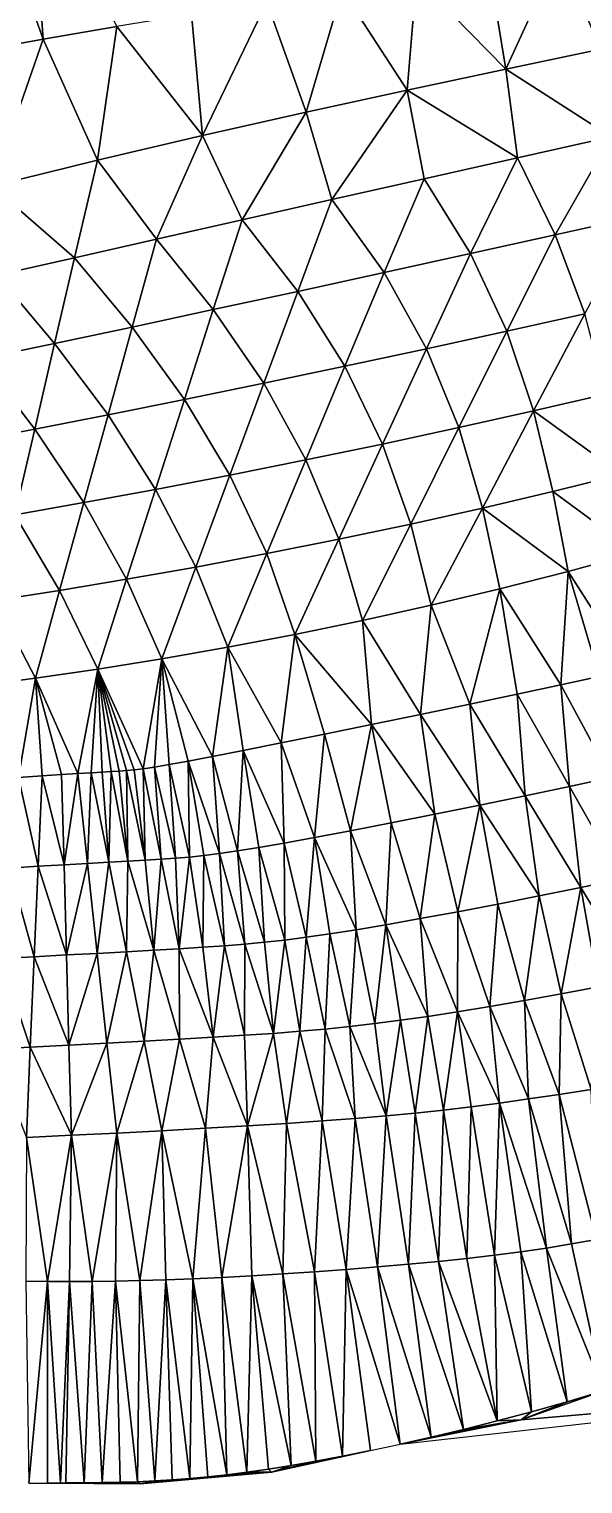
# Model space of a CAD drawing. Header units: metres. Extents: x 0 to 433, y 0 to 317.
# Drawn here: x 199.9 to 209.49, y 256.84 to 282.02 of the extents above; entities that cross this region are included whole.
import ezdxf

# ---------------------------------------------------------------- set-up
doc = ezdxf.new("R2010")
doc.units = ezdxf.units.M
doc.layers.add('TERRAIN_TIN', color=8, linetype='Continuous')

msp = doc.modelspace()

# ---------------------------------------------------------------- linework, layer by layer
at = {"layer": 'TERRAIN_TIN'}
for points in [[(199.011, 285.006, 2), (200.147, 281.848, 3), (199.907, 285.163, 2)], [(199.907, 285.163, 2), (200.147, 281.848, 3), (201.421, 282.066, 3)], [(199.011, 285.006, 2), (198.908, 281.623, 3), (200.147, 281.848, 3)], [(207.866, 283.122, 3), (208.155, 281.325, 4), (209.083, 283.34, 3)], [(208.155, 281.325, 4), (209.804, 281.671, 4), (209.083, 283.34, 3)], [(209.804, 281.671, 4), (210.251, 283.563, 3), (209.083, 283.34, 3)], [(207.866, 283.122, 3), (206.608, 282.909, 3), (208.155, 281.325, 4)], [(206.608, 282.909, 3), (205.323, 282.699, 3), (206.45, 280.963, 4)], [(208.155, 281.325, 4), (206.608, 282.909, 3), (206.45, 280.963, 4)], [(204.021, 282.49, 3), (204.698, 280.582, 4), (205.323, 282.699, 3)], [(205.323, 282.699, 3), (204.698, 280.582, 4), (206.45, 280.963, 4)], [(204.021, 282.49, 3), (202.716, 282.279, 3), (202.906, 280.179, 4)], [(204.698, 280.582, 4), (204.021, 282.49, 3), (202.906, 280.179, 4)], [(202.906, 280.179, 4), (202.716, 282.279, 3), (201.421, 282.066, 3)], [(198.908, 281.623, 3), (199.255, 279.305, 4), (200.147, 281.848, 3)], [(199.255, 279.305, 4), (201.085, 279.751, 4), (200.147, 281.848, 3)], [(200.147, 281.848, 3), (201.085, 279.751, 4), (201.421, 282.066, 3)], [(201.085, 279.751, 4), (202.906, 280.179, 4), (201.421, 282.066, 3)], [(209.981, 280.157, 5), (209.804, 281.671, 4), (208.155, 281.325, 4)], [(208.362, 279.795, 5), (208.155, 281.325, 4), (206.45, 280.963, 4)], [(209.981, 280.157, 5), (208.155, 281.325, 4), (208.362, 279.795, 5)], [(204.698, 280.582, 4), (205.144, 279.071, 5), (206.45, 280.963, 4)], [(205.144, 279.071, 5), (206.742, 279.431, 5), (206.45, 280.963, 4)], [(206.742, 279.431, 5), (208.362, 279.795, 5), (206.45, 280.963, 4)], [(203.592, 278.721, 5), (204.698, 280.582, 4), (202.906, 280.179, 4)], [(204.698, 280.582, 4), (203.592, 278.721, 5), (205.144, 279.071, 5)], [(201.085, 279.751, 4), (202.107, 278.384, 5), (202.906, 280.179, 4)], [(202.107, 278.384, 5), (203.592, 278.721, 5), (202.906, 280.179, 4)], [(209.01, 278.459, 6), (209.981, 280.157, 5), (208.362, 279.795, 5)], [(210.415, 278.774, 6), (209.981, 280.157, 5), (209.01, 278.459, 6)], [(199.255, 279.305, 4), (200.69, 278.064, 5), (201.085, 279.751, 4)], [(200.69, 278.064, 5), (202.107, 278.384, 5), (201.085, 279.751, 4)], [(206.742, 279.431, 5), (207.544, 278.134, 6), (208.362, 279.795, 5)], [(207.544, 278.134, 6), (209.01, 278.459, 6), (208.362, 279.795, 5)], [(199.255, 279.305, 4), (199.342, 277.759, 5), (200.69, 278.064, 5)], [(206.742, 279.431, 5), (205.144, 279.071, 5), (206.048, 277.806, 6)], [(207.544, 278.134, 6), (206.742, 279.431, 5), (206.048, 277.806, 6)], [(203.592, 278.721, 5), (204.554, 277.48, 6), (205.144, 279.071, 5)], [(205.144, 279.071, 5), (204.554, 277.48, 6), (206.048, 277.806, 6)], [(203.592, 278.721, 5), (202.107, 278.384, 5), (203.092, 277.165, 6)], [(204.554, 277.48, 6), (203.592, 278.721, 5), (203.092, 277.165, 6)], [(209.527, 277.093, 7), (210.415, 278.774, 6), (209.01, 278.459, 6)], [(201.687, 276.864, 6), (202.107, 278.384, 5), (200.69, 278.064, 5)], [(202.107, 278.384, 5), (201.687, 276.864, 6), (203.092, 277.165, 6)], [(209.01, 278.459, 6), (207.544, 278.134, 6), (208.177, 276.791, 7)], [(209.527, 277.093, 7), (209.01, 278.459, 6), (208.177, 276.791, 7)], [(199.342, 277.759, 5), (200.344, 276.58, 6), (200.69, 278.064, 5)], [(200.344, 276.58, 6), (201.687, 276.864, 6), (200.69, 278.064, 5)], [(206.783, 276.486, 7), (207.544, 278.134, 6), (206.048, 277.806, 6)], [(207.544, 278.134, 6), (206.783, 276.486, 7), (208.177, 276.791, 7)], [(204.554, 277.48, 6), (205.372, 276.184, 7), (206.048, 277.806, 6)], [(205.372, 276.184, 7), (206.783, 276.486, 7), (206.048, 277.806, 6)], [(199.062, 276.311, 6), (200.344, 276.58, 6), (199.342, 277.759, 5)], [(203.966, 275.89, 7), (204.554, 277.48, 6), (203.092, 277.165, 6)], [(205.372, 276.184, 7), (204.554, 277.48, 6), (203.966, 275.89, 7)], [(201.687, 276.864, 6), (202.591, 275.609, 7), (203.092, 277.165, 6)], [(202.591, 275.609, 7), (203.966, 275.89, 7), (203.092, 277.165, 6)], [(208.639, 275.411, 8), (209.527, 277.093, 7), (208.177, 276.791, 7)], [(209.891, 275.701, 8), (209.527, 277.093, 7), (208.639, 275.411, 8)], [(201.687, 276.864, 6), (200.344, 276.58, 6), (201.268, 275.344, 7)], [(201.687, 276.864, 6), (201.268, 275.344, 7), (202.591, 275.609, 7)], [(206.783, 276.486, 7), (207.344, 275.122, 8), (208.177, 276.791, 7)], [(207.344, 275.122, 8), (208.639, 275.411, 8), (208.177, 276.791, 7)], [(200.344, 276.58, 6), (199.062, 276.311, 6), (199.998, 275.096, 7)], [(200.344, 276.58, 6), (199.998, 275.096, 7), (201.268, 275.344, 7)], [(199.998, 275.096, 7), (199.062, 276.311, 6), (198.782, 274.863, 7)], [(206.783, 276.486, 7), (205.372, 276.184, 7), (206.023, 274.838, 8)], [(207.344, 275.122, 8), (206.783, 276.486, 7), (206.023, 274.838, 8)], [(204.695, 274.563, 8), (205.372, 276.184, 7), (203.966, 275.89, 7)], [(205.372, 276.184, 7), (204.695, 274.563, 8), (206.023, 274.838, 8)], [(203.378, 274.3, 8), (203.966, 275.89, 7), (202.591, 275.609, 7)], [(203.378, 274.3, 8), (204.695, 274.563, 8), (203.966, 275.89, 7)], [(201.268, 275.344, 7), (202.091, 274.052, 8), (202.591, 275.609, 7)], [(202.091, 274.052, 8), (203.378, 274.3, 8), (202.591, 275.609, 7)], [(210.159, 274.312, 9), (209.891, 275.701, 8), (208.639, 275.411, 8)], [(199.998, 275.096, 7), (200.848, 273.824, 8), (201.268, 275.344, 7)], [(200.848, 273.824, 8), (202.091, 274.052, 8), (201.268, 275.344, 7)], [(207.344, 275.122, 8), (207.751, 273.729, 9), (208.639, 275.411, 8)], [(207.751, 273.729, 9), (208.971, 274.016, 9), (208.639, 275.411, 8)], [(208.971, 274.016, 9), (210.159, 274.312, 9), (208.639, 275.411, 8)], [(199.653, 273.612, 8), (199.998, 275.096, 7), (198.782, 274.863, 7)], [(200.848, 273.824, 8), (199.998, 275.096, 7), (199.653, 273.612, 8)], [(206.511, 273.453, 9), (207.344, 275.122, 8), (206.023, 274.838, 8)], [(206.511, 273.453, 9), (207.751, 273.729, 9), (207.344, 275.122, 8)], [(204.695, 274.563, 8), (205.263, 273.19, 9), (206.023, 274.838, 8)], [(205.263, 273.19, 9), (206.511, 273.453, 9), (206.023, 274.838, 8)], [(203.378, 274.3, 8), (204.018, 272.941, 9), (204.695, 274.563, 8)], [(204.018, 272.941, 9), (205.263, 273.19, 9), (204.695, 274.563, 8)], [(203.378, 274.3, 8), (202.091, 274.052, 8), (202.79, 272.709, 9)], [(204.018, 272.941, 9), (203.378, 274.3, 8), (202.79, 272.709, 9)], [(210.159, 274.312, 9), (208.971, 274.016, 9), (210.415, 272.955, 10)], [(200.848, 273.824, 8), (201.591, 272.496, 9), (202.091, 274.052, 8)], [(202.091, 274.052, 8), (201.591, 272.496, 9), (202.79, 272.709, 9)], [(207.751, 273.729, 9), (209.237, 272.633, 10), (208.971, 274.016, 9)], [(208.971, 274.016, 9), (209.237, 272.633, 10), (210.415, 272.955, 10)], [(200.429, 272.303, 9), (200.848, 273.824, 8), (199.653, 273.612, 8)], [(200.848, 273.824, 8), (200.429, 272.303, 9), (201.591, 272.496, 9)], [(199.307, 272.128, 9), (200.429, 272.303, 9), (199.653, 273.612, 8)], [(207.751, 273.729, 9), (206.511, 273.453, 9), (206.863, 272.047, 10)], [(207.751, 273.729, 9), (206.863, 272.047, 10), (208.052, 272.331, 10)], [(209.237, 272.633, 10), (207.751, 273.729, 9), (208.052, 272.331, 10)], [(206.511, 273.453, 9), (205.263, 273.19, 9), (205.678, 271.784, 10)], [(206.863, 272.047, 10), (206.511, 273.453, 9), (205.678, 271.784, 10)], [(204.502, 271.541, 10), (205.263, 273.19, 9), (204.018, 272.941, 9)], [(205.263, 273.19, 9), (204.502, 271.541, 10), (205.678, 271.784, 10)], [(203.342, 271.319, 10), (204.018, 272.941, 9), (202.79, 272.709, 9)], [(204.502, 271.541, 10), (204.018, 272.941, 9), (203.342, 271.319, 10)], [(209.237, 272.633, 10), (210.321, 270.937, 11), (210.415, 272.955, 10)], [(201.591, 272.496, 9), (202.202, 271.119, 10), (202.79, 272.709, 9)], [(202.202, 271.119, 10), (203.342, 271.319, 10), (202.79, 272.709, 9)], [(209.11, 270.668, 11), (209.237, 272.633, 10), (208.052, 272.331, 10)], [(209.237, 272.633, 10), (209.11, 270.668, 11), (209.775, 270.813, 11)], [(210.321, 270.937, 11), (209.237, 272.633, 10), (209.775, 270.813, 11)], [(200.429, 272.303, 9), (199.307, 272.128, 9), (200.01, 270.783, 10)], [(201.09, 270.94, 10), (200.429, 272.303, 9), (200.01, 270.783, 10)], [(200.429, 272.303, 9), (201.09, 270.94, 10), (201.591, 272.496, 9)], [(201.591, 272.496, 9), (201.09, 270.94, 10), (202.202, 271.119, 10)], [(206.863, 272.047, 10), (207.532, 270.334, 11), (208.052, 272.331, 10)], [(207.532, 270.334, 11), (208.352, 270.507, 11), (208.052, 272.331, 10)], [(208.352, 270.507, 11), (209.11, 270.668, 11), (208.052, 272.331, 10)], [(199.307, 272.128, 9), (198.961, 270.644, 10), (200.01, 270.783, 10)], [(206.681, 270.158, 11), (206.863, 272.047, 10), (205.678, 271.784, 10)], [(206.681, 270.158, 11), (207.532, 270.334, 11), (206.863, 272.047, 10)], [(204.502, 271.541, 10), (205.832, 269.983, 11), (205.678, 271.784, 10)], [(205.832, 269.983, 11), (206.681, 270.158, 11), (205.678, 271.784, 10)], [(204.266, 269.666, 11), (204.502, 271.541, 10), (203.342, 271.319, 10)], [(204.266, 269.666, 11), (205.016, 269.817, 11), (204.502, 271.541, 10)], [(205.016, 269.817, 11), (205.832, 269.983, 11), (204.502, 271.541, 10)], [(203.078, 269.431, 11), (203.342, 271.319, 10), (202.202, 271.119, 10)], [(203.078, 269.431, 11), (203.611, 269.535, 11), (203.342, 271.319, 10)], [(203.611, 269.535, 11), (204.266, 269.666, 11), (203.342, 271.319, 10)], [(201.09, 270.94, 10), (201.875, 269.217, 11), (202.202, 271.119, 10)], [(202.202, 271.119, 10), (201.875, 269.217, 11), (202.071, 269.247, 11)], [(202.325, 269.29, 11), (202.202, 271.119, 10), (202.071, 269.247, 11)], [(202.325, 269.29, 11), (202.655, 269.35, 11), (202.202, 271.119, 10)], [(202.655, 269.35, 11), (203.078, 269.431, 11), (202.202, 271.119, 10)], [(198.961, 270.644, 10), (199.72, 269.065, 11), (200.01, 270.783, 10)], [(199.72, 269.065, 11), (200.127, 269.093, 11), (200.01, 270.783, 10)], [(200.745, 269.133, 11), (201.09, 270.94, 10), (200.01, 270.783, 10)], [(200.127, 269.093, 11), (200.465, 269.115, 11), (200.01, 270.783, 10)], [(200.465, 269.115, 11), (200.745, 269.133, 11), (200.01, 270.783, 10)], [(200.745, 269.133, 11), (200.975, 269.147, 11), (201.09, 270.94, 10)], [(200.975, 269.147, 11), (201.165, 269.158, 11), (201.09, 270.94, 10)], [(201.09, 270.94, 10), (201.72, 269.198, 11), (201.875, 269.217, 11)], [(201.588, 269.186, 11), (201.72, 269.198, 11), (201.09, 270.94, 10)], [(201.165, 269.158, 11), (201.324, 269.168, 11), (201.09, 270.94, 10)], [(201.461, 269.177, 11), (201.588, 269.186, 11), (201.09, 270.94, 10)], [(201.324, 269.168, 11), (201.461, 269.177, 11), (201.09, 270.94, 10)], [(209.775, 270.813, 11), (209.11, 270.668, 11), (209.975, 269.065, 12)], [(207.532, 270.334, 11), (208.495, 268.747, 12), (208.352, 270.507, 11)], [(209.258, 268.909, 12), (209.11, 270.668, 11), (208.352, 270.507, 11)], [(208.495, 268.747, 12), (209.258, 268.909, 12), (208.352, 270.507, 11)], [(209.11, 270.668, 11), (209.258, 268.909, 12), (209.975, 269.065, 12)], [(207.709, 268.586, 12), (207.532, 270.334, 11), (206.681, 270.158, 11)], [(207.532, 270.334, 11), (207.709, 268.586, 12), (208.495, 268.747, 12)], [(205.47, 268.144, 12), (205.832, 269.983, 11), (205.016, 269.817, 11)], [(205.832, 269.983, 11), (205.47, 268.144, 12), (206.172, 268.279, 12)], [(205.832, 269.983, 11), (206.927, 268.428, 12), (206.681, 270.158, 11)], [(206.927, 268.428, 12), (205.832, 269.983, 11), (206.172, 268.279, 12)], [(206.927, 268.428, 12), (207.709, 268.586, 12), (206.681, 270.158, 11)], [(204.847, 268.026, 12), (205.016, 269.817, 11), (204.266, 269.666, 11)], [(205.47, 268.144, 12), (205.016, 269.817, 11), (204.847, 268.026, 12)], [(203.611, 269.535, 11), (203.078, 269.431, 11), (203.513, 267.794, 12)], [(203.881, 267.854, 12), (203.611, 269.535, 11), (203.513, 267.794, 12)], [(203.611, 269.535, 11), (204.32, 267.93, 12), (204.266, 269.666, 11)], [(203.881, 267.854, 12), (204.32, 267.93, 12), (203.611, 269.535, 11)], [(204.32, 267.93, 12), (204.847, 268.026, 12), (204.266, 269.666, 11)], [(201.875, 269.217, 11), (202.186, 267.652, 12), (202.071, 269.247, 11)], [(202.436, 267.669, 12), (202.325, 269.29, 11), (202.071, 269.247, 11)], [(202.186, 267.652, 12), (202.436, 267.669, 12), (202.071, 269.247, 11)], [(202.325, 269.29, 11), (202.678, 267.689, 12), (202.655, 269.35, 11)], [(202.325, 269.29, 11), (202.436, 267.669, 12), (202.678, 267.689, 12)], [(203.2, 267.749, 12), (203.078, 269.431, 11), (202.655, 269.35, 11)], [(202.678, 267.689, 12), (202.927, 267.715, 12), (202.655, 269.35, 11)], [(202.927, 267.715, 12), (203.2, 267.749, 12), (202.655, 269.35, 11)], [(203.078, 269.431, 11), (203.2, 267.749, 12), (203.513, 267.794, 12)], [(199.563, 267.498, 12), (200.058, 267.528, 12), (199.72, 269.065, 11)], [(200.058, 267.528, 12), (200.127, 269.093, 11), (199.72, 269.065, 11)], [(200.127, 269.093, 11), (200.058, 267.528, 12), (200.507, 267.554, 12)], [(200.127, 269.093, 11), (200.507, 267.554, 12), (200.465, 269.115, 11)], [(200.507, 267.554, 12), (200.745, 269.133, 11), (200.465, 269.115, 11)], [(200.913, 267.577, 12), (200.745, 269.133, 11), (200.507, 267.554, 12)], [(200.913, 267.577, 12), (200.975, 269.147, 11), (200.745, 269.133, 11)], [(200.975, 269.147, 11), (200.913, 267.577, 12), (201.281, 267.598, 12)], [(200.975, 269.147, 11), (201.281, 267.598, 12), (201.165, 269.158, 11)], [(201.281, 267.598, 12), (201.324, 269.168, 11), (201.165, 269.158, 11)], [(201.613, 267.617, 12), (201.324, 269.168, 11), (201.281, 267.598, 12)], [(201.613, 267.617, 12), (201.461, 269.177, 11), (201.324, 269.168, 11)], [(201.461, 269.177, 11), (201.613, 267.617, 12), (201.588, 269.186, 11)], [(201.72, 269.198, 11), (201.588, 269.186, 11), (201.913, 267.635, 12)], [(201.588, 269.186, 11), (201.613, 267.617, 12), (201.913, 267.635, 12)], [(201.875, 269.217, 11), (201.72, 269.198, 11), (201.913, 267.635, 12)], [(202.186, 267.652, 12), (201.875, 269.217, 11), (201.913, 267.635, 12)], [(209.258, 268.909, 12), (210.165, 267.311, 13), (209.975, 269.065, 12)], [(207.709, 268.586, 12), (208.737, 267.014, 13), (208.495, 268.747, 12)], [(209.458, 267.161, 13), (209.258, 268.909, 12), (208.495, 268.747, 12)], [(208.737, 267.014, 13), (209.458, 267.161, 13), (208.495, 268.747, 12)], [(209.258, 268.909, 12), (209.458, 267.161, 13), (210.165, 267.311, 13)], [(207.709, 268.586, 12), (206.927, 268.428, 12), (207.327, 266.741, 13)], [(207.709, 268.586, 12), (207.327, 266.741, 13), (208.021, 266.873, 13)], [(208.737, 267.014, 13), (207.709, 268.586, 12), (208.021, 266.873, 13)], [(205.47, 268.144, 12), (206.082, 266.517, 13), (206.172, 268.279, 12)], [(206.082, 266.517, 13), (206.675, 266.622, 13), (206.172, 268.279, 12)], [(206.675, 266.622, 13), (206.927, 268.428, 12), (206.172, 268.279, 12)], [(206.927, 268.428, 12), (206.675, 266.622, 13), (207.327, 266.741, 13)], [(204.847, 268.026, 12), (204.32, 267.93, 12), (204.7, 266.299, 13)], [(204.847, 268.026, 12), (204.7, 266.299, 13), (205.107, 266.358, 13)], [(205.47, 268.144, 12), (204.847, 268.026, 12), (205.563, 266.43, 13)], [(205.563, 266.43, 13), (204.847, 268.026, 12), (205.107, 266.358, 13)], [(205.47, 268.144, 12), (205.563, 266.43, 13), (206.082, 266.517, 13)], [(202.927, 267.715, 12), (202.678, 267.689, 12), (202.91, 266.127, 13)], [(203.284, 266.153, 13), (202.927, 267.715, 12), (202.91, 266.127, 13)], [(202.927, 267.715, 12), (203.284, 266.153, 13), (203.2, 267.749, 12)], [(203.2, 267.749, 12), (203.635, 266.181, 13), (203.513, 267.794, 12)], [(203.284, 266.153, 13), (203.635, 266.181, 13), (203.2, 267.749, 12)], [(203.979, 266.213, 13), (203.881, 267.854, 12), (203.513, 267.794, 12)], [(203.635, 266.181, 13), (203.979, 266.213, 13), (203.513, 267.794, 12)], [(204.32, 267.93, 12), (203.881, 267.854, 12), (204.329, 266.252, 13)], [(204.329, 266.252, 13), (203.881, 267.854, 12), (203.979, 266.213, 13)], [(204.32, 267.93, 12), (204.329, 266.252, 13), (204.7, 266.299, 13)], [(199.407, 265.932, 13), (199.99, 265.963, 13), (199.563, 267.498, 12)], [(199.99, 265.963, 13), (200.058, 267.528, 12), (199.563, 267.498, 12)], [(200.058, 267.528, 12), (199.99, 265.963, 13), (200.549, 265.993, 13)], [(200.507, 267.554, 12), (200.058, 267.528, 12), (200.549, 265.993, 13)], [(200.913, 267.577, 12), (200.507, 267.554, 12), (200.549, 265.993, 13)], [(201.082, 266.021, 13), (200.913, 267.577, 12), (200.549, 265.993, 13)], [(201.281, 267.598, 12), (200.913, 267.577, 12), (201.082, 266.021, 13)], [(201.281, 267.598, 12), (201.082, 266.021, 13), (201.586, 266.049, 13)], [(201.613, 267.617, 12), (201.281, 267.598, 12), (201.586, 266.049, 13)], [(202.061, 266.075, 13), (201.613, 267.617, 12), (201.586, 266.049, 13)], [(201.613, 267.617, 12), (202.061, 266.075, 13), (201.913, 267.635, 12)], [(202.061, 266.075, 13), (202.186, 267.652, 12), (201.913, 267.635, 12)], [(202.503, 266.101, 13), (202.186, 267.652, 12), (202.061, 266.075, 13)], [(202.436, 267.669, 12), (202.186, 267.652, 12), (202.503, 266.101, 13)], [(202.436, 267.669, 12), (202.503, 266.101, 13), (202.678, 267.689, 12)], [(202.678, 267.689, 12), (202.503, 266.101, 13), (202.91, 266.127, 13)], [(209.458, 267.161, 13), (210.421, 265.574, 14), (210.165, 267.311, 13)], [(208.483, 265.204, 14), (208.737, 267.014, 13), (208.021, 266.873, 13)], [(208.737, 267.014, 13), (208.483, 265.204, 14), (209.115, 265.318, 14)], [(209.458, 267.161, 13), (208.737, 267.014, 13), (209.115, 265.318, 14)], [(209.458, 267.161, 13), (209.115, 265.318, 14), (209.765, 265.442, 14)], [(209.458, 267.161, 13), (209.765, 265.442, 14), (210.421, 265.574, 14)], [(206.675, 266.622, 13), (207.318, 265.009, 14), (207.327, 266.741, 13)], [(207.318, 265.009, 14), (207.88, 265.1, 14), (207.327, 266.741, 13)], [(207.327, 266.741, 13), (207.88, 265.1, 14), (208.021, 266.873, 13)], [(207.88, 265.1, 14), (208.483, 265.204, 14), (208.021, 266.873, 13)], [(205.563, 266.43, 13), (205.888, 264.804, 14), (206.082, 266.517, 13)], [(205.888, 264.804, 14), (206.333, 264.862, 14), (206.082, 266.517, 13)], [(206.805, 264.929, 14), (206.675, 266.622, 13), (206.082, 266.517, 13)], [(206.333, 264.862, 14), (206.805, 264.929, 14), (206.082, 266.517, 13)], [(206.805, 264.929, 14), (207.318, 265.009, 14), (206.675, 266.622, 13)], [(203.635, 266.181, 13), (204.132, 264.636, 14), (203.979, 266.213, 13)], [(204.132, 264.636, 14), (204.329, 266.252, 13), (203.979, 266.213, 13)], [(204.329, 266.252, 13), (204.132, 264.636, 14), (204.593, 264.672, 14)], [(204.7, 266.299, 13), (204.329, 266.252, 13), (204.593, 264.672, 14)], [(205.031, 264.71, 14), (204.7, 266.299, 13), (204.593, 264.672, 14)], [(204.7, 266.299, 13), (205.031, 264.71, 14), (205.107, 266.358, 13)], [(205.031, 264.71, 14), (205.458, 264.754, 14), (205.107, 266.358, 13)], [(205.458, 264.754, 14), (205.563, 266.43, 13), (205.107, 266.358, 13)], [(205.458, 264.754, 14), (205.888, 264.804, 14), (205.563, 266.43, 13)], [(199.99, 265.963, 13), (199.407, 265.932, 13), (199.922, 264.398, 14)], [(200.591, 264.432, 14), (199.99, 265.963, 13), (199.922, 264.398, 14)], [(199.99, 265.963, 13), (200.591, 264.432, 14), (200.549, 265.993, 13)], [(200.591, 264.432, 14), (201.082, 266.021, 13), (200.549, 265.993, 13)], [(201.082, 266.021, 13), (200.591, 264.432, 14), (201.25, 264.466, 14)], [(201.586, 266.049, 13), (201.082, 266.021, 13), (201.25, 264.466, 14)], [(201.892, 264.5, 14), (201.586, 266.049, 13), (201.25, 264.466, 14)], [(201.892, 264.5, 14), (202.061, 266.075, 13), (201.586, 266.049, 13)], [(202.509, 264.534, 14), (202.061, 266.075, 13), (201.892, 264.5, 14)], [(202.509, 264.534, 14), (202.503, 266.101, 13), (202.061, 266.075, 13)], [(202.91, 266.127, 13), (202.503, 266.101, 13), (203.092, 264.568, 14)], [(202.503, 266.101, 13), (202.509, 264.534, 14), (203.092, 264.568, 14)], [(203.284, 266.153, 13), (202.91, 266.127, 13), (203.092, 264.568, 14)], [(203.634, 264.602, 14), (203.284, 266.153, 13), (203.092, 264.568, 14)], [(203.635, 266.181, 13), (203.284, 266.153, 13), (203.634, 264.602, 14)], [(204.132, 264.636, 14), (203.635, 266.181, 13), (203.634, 264.602, 14)], [(199.407, 265.932, 13), (199.251, 264.365, 14), (199.922, 264.398, 14)], [(208.483, 265.204, 14), (207.88, 265.1, 14), (208.553, 263.5, 15)], [(209.115, 265.318, 14), (208.483, 265.204, 14), (209.084, 263.578, 15)], [(209.084, 263.578, 15), (208.483, 265.204, 14), (208.553, 263.5, 15)], [(209.115, 265.318, 14), (209.084, 263.578, 15), (209.638, 263.666, 15)], [(209.765, 265.442, 14), (209.115, 265.318, 14), (209.638, 263.666, 15)], [(207.076, 263.308, 15), (207.318, 265.009, 14), (206.805, 264.929, 14)], [(207.076, 263.308, 15), (207.559, 263.366, 15), (207.318, 265.009, 14)], [(207.88, 265.1, 14), (207.318, 265.009, 14), (208.048, 263.429, 15)], [(207.318, 265.009, 14), (207.559, 263.366, 15), (208.048, 263.429, 15)], [(207.88, 265.1, 14), (208.048, 263.429, 15), (208.553, 263.5, 15)], [(204.979, 263.12, 15), (205.031, 264.71, 14), (204.593, 264.672, 14)], [(205.031, 264.71, 14), (204.979, 263.12, 15), (205.55, 263.163, 15)], [(205.458, 264.754, 14), (205.031, 264.71, 14), (205.55, 263.163, 15)], [(205.458, 264.754, 14), (206.083, 263.208, 15), (205.888, 264.804, 14)], [(206.083, 263.208, 15), (205.458, 264.754, 14), (205.55, 263.163, 15)], [(206.083, 263.208, 15), (206.333, 264.862, 14), (205.888, 264.804, 14)], [(206.333, 264.862, 14), (206.083, 263.208, 15), (206.588, 263.256, 15)], [(206.333, 264.862, 14), (206.588, 263.256, 15), (206.805, 264.929, 14)], [(206.588, 263.256, 15), (207.076, 263.308, 15), (206.805, 264.929, 14)], [(201.25, 264.466, 14), (200.591, 264.432, 14), (200.633, 262.871, 15)], [(201.419, 262.91, 15), (201.25, 264.466, 14), (200.633, 262.871, 15)], [(201.419, 262.91, 15), (201.892, 264.5, 14), (201.25, 264.466, 14)], [(201.419, 262.91, 15), (202.198, 262.951, 15), (201.892, 264.5, 14)], [(202.198, 262.951, 15), (202.509, 264.534, 14), (201.892, 264.5, 14)], [(202.509, 264.534, 14), (202.198, 262.951, 15), (202.956, 262.992, 15)], [(202.509, 264.534, 14), (202.956, 262.992, 15), (203.092, 264.568, 14)], [(202.956, 262.992, 15), (203.681, 263.035, 15), (203.092, 264.568, 14)], [(203.681, 263.035, 15), (203.634, 264.602, 14), (203.092, 264.568, 14)], [(204.132, 264.636, 14), (203.634, 264.602, 14), (203.681, 263.035, 15)], [(204.359, 263.077, 15), (204.132, 264.636, 14), (203.681, 263.035, 15)], [(204.132, 264.636, 14), (204.359, 263.077, 15), (204.593, 264.672, 14)], [(204.359, 263.077, 15), (204.979, 263.12, 15), (204.593, 264.672, 14)], [(199.922, 264.398, 14), (199.251, 264.365, 14), (199.854, 262.833, 15)], [(199.922, 264.398, 14), (199.854, 262.833, 15), (200.633, 262.871, 15)], [(200.591, 264.432, 14), (199.922, 264.398, 14), (200.633, 262.871, 15)], [(208.048, 263.429, 15), (208.861, 260.918, 16), (208.553, 263.5, 15)], [(209.296, 260.99, 16), (209.084, 263.578, 15), (208.553, 263.5, 15)], [(208.861, 260.918, 16), (209.296, 260.99, 16), (208.553, 263.5, 15)], [(209.638, 263.666, 15), (209.084, 263.578, 15), (209.726, 261.07, 16)], [(209.084, 263.578, 15), (209.296, 260.99, 16), (209.726, 261.07, 16)], [(205.938, 260.593, 16), (206.083, 263.208, 15), (205.55, 263.163, 15)], [(206.083, 263.208, 15), (205.938, 260.593, 16), (206.473, 260.639, 16)], [(206.588, 263.256, 15), (206.083, 263.208, 15), (206.473, 260.639, 16)], [(206.99, 260.689, 16), (206.588, 263.256, 15), (206.473, 260.639, 16)], [(207.076, 263.308, 15), (206.588, 263.256, 15), (206.99, 260.689, 16)], [(207.076, 263.308, 15), (206.99, 260.689, 16), (207.484, 260.74, 16)], [(207.559, 263.366, 15), (207.076, 263.308, 15), (207.484, 260.74, 16)], [(207.959, 260.795, 16), (207.559, 263.366, 15), (207.484, 260.74, 16)], [(207.559, 263.366, 15), (207.959, 260.795, 16), (208.048, 263.429, 15)], [(208.048, 263.429, 15), (207.959, 260.795, 16), (208.416, 260.854, 16)], [(208.861, 260.918, 16), (208.048, 263.429, 15), (208.416, 260.854, 16)], [(202.198, 262.951, 15), (201.419, 262.91, 15), (201.822, 260.356, 16)], [(202.198, 262.951, 15), (201.822, 260.356, 16), (202.268, 260.369, 16)], [(202.956, 262.992, 15), (202.198, 262.951, 15), (202.739, 260.387, 16)], [(202.198, 262.951, 15), (202.268, 260.369, 16), (202.739, 260.387, 16)], [(202.956, 262.992, 15), (202.739, 260.387, 16), (203.238, 260.411, 16)], [(203.681, 263.035, 15), (202.956, 262.992, 15), (203.238, 260.411, 16)], [(203.681, 263.035, 15), (203.238, 260.411, 16), (203.76, 260.439, 16)], [(204.297, 260.472, 16), (204.359, 263.077, 15), (203.681, 263.035, 15)], [(204.297, 260.472, 16), (203.681, 263.035, 15), (203.76, 260.439, 16)], [(204.359, 263.077, 15), (204.297, 260.472, 16), (204.844, 260.509, 16)], [(204.979, 263.12, 15), (204.359, 263.077, 15), (204.844, 260.509, 16)], [(205.393, 260.549, 16), (204.979, 263.12, 15), (204.844, 260.509, 16)], [(204.979, 263.12, 15), (205.393, 260.549, 16), (205.55, 263.163, 15)], [(205.393, 260.549, 16), (205.938, 260.593, 16), (205.55, 263.163, 15)], [(200.218, 260.342, 16), (199.854, 262.833, 15), (199.843, 260.347, 16)], [(199.854, 262.833, 15), (200.218, 260.342, 16), (200.633, 262.871, 15)], [(200.218, 260.342, 16), (200.6, 260.34, 16), (200.633, 262.871, 15)], [(200.6, 260.34, 16), (200.992, 260.341, 16), (200.633, 262.871, 15)], [(200.992, 260.341, 16), (201.419, 262.91, 15), (200.633, 262.871, 15)], [(201.419, 262.91, 15), (200.992, 260.341, 16), (201.398, 260.347, 16)], [(201.419, 262.91, 15), (201.398, 260.347, 16), (201.822, 260.356, 16)], [(209.222, 258.26, 17), (208.861, 260.918, 16), (208.416, 260.854, 16)], [(209.296, 260.99, 16), (208.861, 260.918, 16), (209.852, 258.447, 17)], [(208.861, 260.918, 16), (209.222, 258.26, 17), (209.852, 258.447, 17)], [(209.296, 260.99, 16), (209.852, 258.447, 17), (209.726, 261.07, 16)], [(207.426, 257.781, 17), (206.99, 260.689, 16), (206.473, 260.639, 16)], [(206.99, 260.689, 16), (208.006, 257.928, 17), (207.484, 260.74, 16)], [(208.006, 257.928, 17), (206.99, 260.689, 16), (207.426, 257.781, 17)], [(208.006, 257.928, 17), (207.959, 260.795, 16), (207.484, 260.74, 16)], [(207.959, 260.795, 16), (208.605, 258.087, 17), (208.416, 260.854, 16)], [(207.959, 260.795, 16), (208.006, 257.928, 17), (208.605, 258.087, 17)], [(208.605, 258.087, 17), (209.222, 258.26, 17), (208.416, 260.854, 16)], [(203.238, 260.411, 16), (202.739, 260.387, 16), (203.328, 256.995, 17)], [(203.76, 260.439, 16), (203.238, 260.411, 16), (203.675, 257.04, 17)], [(203.238, 260.411, 16), (203.328, 256.995, 17), (203.675, 257.04, 17)], [(204.045, 257.094, 17), (203.76, 260.439, 16), (203.675, 257.04, 17)], [(204.297, 260.472, 16), (203.76, 260.439, 16), (204.442, 257.158, 17)], [(203.76, 260.439, 16), (204.045, 257.094, 17), (204.442, 257.158, 17)], [(204.844, 260.509, 16), (204.297, 260.472, 16), (204.87, 257.233, 17)], [(204.297, 260.472, 16), (204.442, 257.158, 17), (204.87, 257.233, 17)], [(205.393, 260.549, 16), (204.844, 260.509, 16), (205.329, 257.319, 17)], [(205.329, 257.319, 17), (204.844, 260.509, 16), (204.87, 257.233, 17)], [(205.393, 260.549, 16), (205.329, 257.319, 17), (205.815, 257.416, 17)], [(205.938, 260.593, 16), (205.393, 260.549, 16), (206.328, 257.526, 17)], [(206.328, 257.526, 17), (205.393, 260.549, 16), (205.815, 257.416, 17)], [(205.938, 260.593, 16), (206.866, 257.647, 17), (206.473, 260.639, 16)], [(205.938, 260.593, 16), (206.328, 257.526, 17), (206.866, 257.647, 17)], [(206.866, 257.647, 17), (207.426, 257.781, 17), (206.473, 260.639, 16)], [(199.895, 256.849, 17), (200.218, 260.342, 16), (199.843, 260.347, 16)], [(200.22, 256.851, 17), (200.218, 260.342, 16), (199.895, 256.849, 17)], [(200.446, 256.852, 17), (200.218, 260.342, 16), (200.22, 256.851, 17)], [(200.6, 260.34, 16), (200.218, 260.342, 16), (200.446, 256.852, 17)], [(200.6, 260.34, 16), (200.446, 256.852, 17), (200.54, 256.853, 17)], [(200.6, 260.34, 16), (200.54, 256.853, 17), (200.856, 256.856, 17)], [(200.992, 260.341, 16), (200.6, 260.34, 16), (200.856, 256.856, 17)], [(201.168, 256.86, 17), (200.992, 260.341, 16), (200.856, 256.856, 17)], [(201.398, 260.347, 16), (200.992, 260.341, 16), (201.168, 256.86, 17)], [(201.476, 256.866, 17), (201.398, 260.347, 16), (201.168, 256.86, 17)], [(201.822, 260.356, 16), (201.398, 260.347, 16), (201.779, 256.875, 17)], [(201.398, 260.347, 16), (201.476, 256.866, 17), (201.779, 256.875, 17)], [(202.079, 256.888, 17), (201.822, 260.356, 16), (201.779, 256.875, 17)], [(201.822, 260.356, 16), (202.079, 256.888, 17), (202.268, 260.369, 16)], [(202.268, 260.369, 16), (202.079, 256.888, 17), (202.379, 256.906, 17)], [(202.739, 260.387, 16), (202.268, 260.369, 16), (202.684, 256.929, 17)], [(202.684, 256.929, 17), (202.268, 260.369, 16), (202.379, 256.906, 17)], [(202.739, 260.387, 16), (202.684, 256.929, 17), (202.999, 256.958, 17)], [(203.328, 256.995, 17), (202.739, 260.387, 16), (202.999, 256.958, 17)], [(208.425, 257.946, 17), (206.328, 257.526, 17), (215.77, 258.581, 18)], [(209.852, 258.447, 17), (208.425, 257.946, 17), (215.77, 258.581, 18)], [(209.222, 258.26, 17), (208.425, 257.946, 17), (209.852, 258.447, 17)], [(208.425, 257.946, 17), (209.222, 258.26, 17), (208.605, 258.087, 17)], [(206.328, 257.526, 17), (208.425, 257.946, 17), (206.866, 257.647, 17)], [(206.866, 257.647, 17), (208.425, 257.946, 17), (207.426, 257.781, 17)], [(208.425, 257.946, 17), (208.006, 257.928, 17), (207.426, 257.781, 17)], [(208.006, 257.928, 17), (208.425, 257.946, 17), (208.605, 258.087, 17)], [(205.815, 257.416, 17), (205.329, 257.319, 17), (204.101, 257.041, 17)], [(204.442, 257.158, 17), (204.045, 257.094, 17), (204.101, 257.041, 17)], [(205.329, 257.319, 17), (204.87, 257.233, 17), (204.101, 257.041, 17)], [(204.87, 257.233, 17), (204.442, 257.158, 17), (204.101, 257.041, 17)], [(202.079, 256.888, 17), (201.779, 256.875, 17), (201.823, 256.837, 17)], [(202.684, 256.929, 17), (201.823, 256.837, 17), (204.101, 257.041, 17)], [(202.684, 256.929, 17), (202.379, 256.906, 17), (201.823, 256.837, 17)], [(202.379, 256.906, 17), (202.079, 256.888, 17), (201.823, 256.837, 17)], [(202.999, 256.958, 17), (202.684, 256.929, 17), (204.101, 257.041, 17)], [(203.328, 256.995, 17), (202.999, 256.958, 17), (204.101, 257.041, 17)], [(203.675, 257.04, 17), (203.328, 256.995, 17), (204.101, 257.041, 17)], [(204.045, 257.094, 17), (203.675, 257.04, 17), (204.101, 257.041, 17)], [(200.446, 256.852, 17), (200.22, 256.851, 17), (201.823, 256.837, 17)], [(200.54, 256.853, 17), (200.446, 256.852, 17), (201.823, 256.837, 17)], [(200.856, 256.856, 17), (200.54, 256.853, 17), (201.823, 256.837, 17)], [(201.168, 256.86, 17), (200.856, 256.856, 17), (201.823, 256.837, 17)], [(201.476, 256.866, 17), (201.168, 256.86, 17), (201.823, 256.837, 17)], [(201.779, 256.875, 17), (201.476, 256.866, 17), (201.823, 256.837, 17)]]:
    msp.add_3dface(points, dxfattribs=at)

doc.saveas('drawing.dxf')
